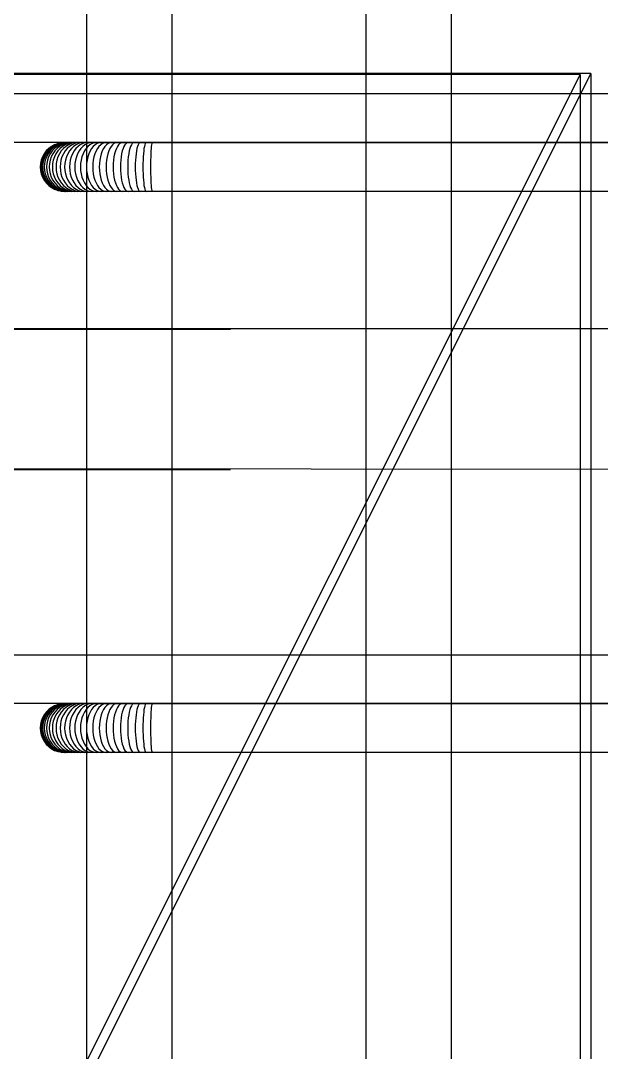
# Model space of a CAD drawing. Header units: inches. Extents: x 31 to 716, y 21 to 143.
# Drawn here: x 224.046 to 225.035, y 80.228 to 81.984 of the extents above; entities that cross this region are included whole.
import ezdxf

# ---------------------------------------------------------------- set-up
doc = ezdxf.new("R2010")
doc.units = ezdxf.units.IN
doc.header["$MEASUREMENT"] = 0
doc.linetypes.add('HIDDEN-Z', pattern=[3, 2, -1])
for name, color, linetype in [('INNO-RFT-Y', 2, 'Continuous'), ('S-BARS-ELEV-TOP', 9, 'HIDDEN-Z'), ('s-hidden', 8, 'HIDDEN-Z')]:
    doc.layers.add(name, color=color, linetype=linetype)

# ---------------------------------------------------------------- blocks, each defined once
blk = doc.blocks.new('rebar red')
at = {"color": 1}
for p, q in [((-50.99715, -96.53767), (-50.99776, -96.53849)), ((-50.99708, -96.53767), (-50.9977, -96.53849)), ((-50.99687, -96.53767), (-50.99748, -96.53849)), ((-50.99642, -96.53694), (-50.99715, -96.53767)), ((-50.99652, -96.53767), (-50.99712, -96.53849)), ((-50.99636, -96.53694), (-50.99708, -96.53767)), ((-50.99615, -96.53694), (-50.99687, -96.53767)), ((-50.99603, -96.53767), (-50.99662, -96.53849)), ((-50.99581, -96.53694), (-50.99652, -96.53767)), ((-50.99636, -96.53694), (-50.99642, -96.53694)), ((-50.9956, -96.53632), (-50.99636, -96.53694)), ((-50.99534, -96.53632), (-50.99615, -96.53694)), ((-50.99533, -96.53694), (-50.99603, -96.53767)), ((-50.9954, -96.53767), (-50.99599, -96.53849)), ((-50.995, -96.53632), (-50.99581, -96.53694)), ((-50.99554, -96.53632), (-50.9956, -96.53632)), ((-50.9947, -96.53583), (-50.99554, -96.53632)), ((-50.99472, -96.53694), (-50.9954, -96.53767)), ((-50.99444, -96.53583), (-50.99534, -96.53632)), ((-50.99453, -96.53632), (-50.99533, -96.53694)), ((-50.99465, -96.53767), (-50.99521, -96.53849)), ((-50.99412, -96.53583), (-50.995, -96.53632)), ((-50.99394, -96.53632), (-50.99472, -96.53694)), ((-50.99464, -96.53583), (-50.9947, -96.53583)), ((-50.99397, -96.53694), (-50.99465, -96.53767)), ((-50.99374, -96.53547), (-50.99464, -96.53583)), ((-50.99366, -96.53583), (-50.99453, -96.53632)), ((-50.99349, -96.53547), (-50.99444, -96.53583)), ((-50.99376, -96.53767), (-50.99431, -96.53849)), ((-50.99317, -96.53547), (-50.99412, -96.53583)), ((-50.99321, -96.53632), (-50.99397, -96.53694)), ((-50.99308, -96.53583), (-50.99394, -96.53632)), ((-50.9931, -96.53694), (-50.99376, -96.53767)), ((-50.99349, -96.53547), (-50.99374, -96.53547)), ((-50.99273, -96.53547), (-50.99366, -96.53583)), ((-50.99274, -96.53526), (-50.99349, -96.53547)), ((-50.99274, -96.53767), (-50.99327, -96.53849)), ((-50.99238, -96.53583), (-50.99321, -96.53632)), ((-50.99219, -96.53526), (-50.99317, -96.53547)), ((-50.99237, -96.53632), (-50.9931, -96.53694)), ((-50.99217, -96.53547), (-50.99308, -96.53583)), ((-50.99274, -96.53526), (-50.99219, -96.53526)), ((-50.99211, -96.53694), (-50.99274, -96.53767)), ((-50.99177, -96.53526), (-50.99273, -96.53547)), ((-50.99149, -96.53547), (-50.99238, -96.53583)), ((-50.99156, -96.53583), (-50.99237, -96.53632)), ((-50.99171, -96.53518), (-50.99219, -96.53526)), ((-50.99177, -96.53526), (-50.99219, -96.53526)), ((-50.99122, -96.53526), (-50.99217, -96.53547)), ((-50.9914, -96.53632), (-50.99211, -96.53694)), ((-50.9916, -96.53767), (-50.99211, -96.53849)), ((-50.99168, -96.53518), (-50.99177, -96.53526)), ((-50.99122, -96.53526), (-50.99177, -96.53526)), ((-50.99171, -96.53518), (-50.99165, -96.53518)), ((-50.99168, -96.53518), (-50.99171, -96.53518)), ((-50.99165, -96.53518), (-50.99168, -96.53518)), ((-50.99165, -96.53518), (-50.9916, -96.53519)), ((-50.9916, -96.53519), (-50.99148, -96.53518)), ((-50.991, -96.53694), (-50.9916, -96.53767)), ((-50.9907, -96.53547), (-50.99156, -96.53583)), ((-50.99069, -96.53526), (-50.99149, -96.53547)), ((-50.99148, -96.53518), (-50.99145, -96.5352)), ((-50.99145, -96.5352), (-50.99133, -96.53519)), ((-50.99062, -96.53583), (-50.9914, -96.53632)), ((-50.99133, -96.53519), (-50.99124, -96.53522)), ((-50.99124, -96.53522), (-50.99118, -96.53518)), ((-50.99121, -96.53521), (-50.99124, -96.53522)), ((-50.99122, -96.53526), (-50.99124, -96.53522)), ((-50.99121, -96.53521), (-50.99122, -96.53526)), ((-50.99118, -96.53518), (-50.99121, -96.53521)), ((-50.99118, -96.53518), (-50.99112, -96.53521)), ((-50.99112, -96.53521), (-50.99098, -96.5352)), ((-50.99096, -96.53524), (-50.99112, -96.53521)), ((-50.99031, -96.53632), (-50.991, -96.53694)), ((-50.99098, -96.5352), (-50.99094, -96.53523)), ((-50.99094, -96.53523), (-50.99096, -96.53524)), ((-50.99094, -96.53523), (-50.99085, -96.53523)), ((-50.99078, -96.53518), (-50.99085, -96.53523)), ((-50.99035, -96.53767), (-50.99083, -96.53849)), ((-50.99071, -96.53522), (-50.99078, -96.53518)), ((-50.99071, -96.53522), (-50.99025, -96.53518)), ((-50.99069, -96.53526), (-50.99071, -96.53522)), ((-50.9898, -96.53526), (-50.9907, -96.53547)), ((-50.99057, -96.53526), (-50.99069, -96.53526)), ((-50.98979, -96.53547), (-50.99062, -96.53583)), ((-50.99052, -96.53525), (-50.99057, -96.53526)), ((-50.99046, -96.53526), (-50.99052, -96.53525)), ((-50.99038, -96.53524), (-50.99046, -96.53526)), ((-50.99025, -96.53518), (-50.99038, -96.53524)), ((-50.99018, -96.53526), (-50.99038, -96.53524)), ((-50.98977, -96.53694), (-50.99035, -96.53767)), ((-50.98956, -96.53583), (-50.99031, -96.53632)), ((-50.99025, -96.53518), (-50.99019, -96.53523)), ((-50.99019, -96.53523), (-50.98993, -96.53521)), ((-50.98993, -96.53521), (-50.99018, -96.53526)), ((-50.9898, -96.53526), (-50.99018, -96.53526)), ((-50.98962, -96.53518), (-50.98993, -96.53521)), ((-50.9898, -96.53526), (-50.98993, -96.53521)), ((-50.98955, -96.53524), (-50.9898, -96.53526)), ((-50.98892, -96.53526), (-50.98979, -96.53547)), ((-50.98912, -96.53632), (-50.98977, -96.53694)), ((-50.98962, -96.53518), (-50.98924, -96.53521)), ((-50.98955, -96.53524), (-50.98962, -96.53518)), ((-50.98876, -96.53547), (-50.98956, -96.53583)), ((-50.98928, -96.53526), (-50.98955, -96.53524)), ((-50.98898, -96.53767), (-50.98944, -96.53849)), ((-50.98924, -96.53521), (-50.98928, -96.53526)), ((-50.98892, -96.53526), (-50.98928, -96.53526)), ((-50.98924, -96.53521), (-50.98888, -96.53518)), ((-50.9884, -96.53583), (-50.98912, -96.53632)), ((-50.98843, -96.53694), (-50.98898, -96.53767)), ((-50.9888, -96.53525), (-50.98892, -96.53526)), ((-50.98845, -96.53522), (-50.98888, -96.53518)), ((-50.98867, -96.53526), (-50.9888, -96.53525)), ((-50.98796, -96.53526), (-50.98876, -96.53547)), ((-50.98845, -96.53522), (-50.98867, -96.53526)), ((-50.98845, -96.53522), (-50.98803, -96.53518)), ((-50.98796, -96.53526), (-50.98845, -96.53522)), ((-50.98781, -96.53632), (-50.98843, -96.53694)), ((-50.98764, -96.53547), (-50.9884, -96.53583)), ((-50.98754, -96.53522), (-50.98803, -96.53518)), ((-50.98793, -96.53526), (-50.98796, -96.53526)), ((-50.9875, -96.53767), (-50.98794, -96.53849)), ((-50.98754, -96.53522), (-50.98793, -96.53526)), ((-50.98714, -96.53583), (-50.98781, -96.53632)), ((-50.98684, -96.53526), (-50.98764, -96.53547)), ((-50.98708, -96.53518), (-50.98754, -96.53522)), ((-50.98714, -96.53526), (-50.98754, -96.53522)), ((-50.98699, -96.53694), (-50.9875, -96.53767)), ((-50.98641, -96.53547), (-50.98714, -96.53583)), ((-50.98708, -96.53518), (-50.98603, -96.53518)), ((-50.98654, -96.53523), (-50.98708, -96.53518)), ((-50.98641, -96.53632), (-50.98699, -96.53694)), ((-50.98654, -96.53523), (-50.98684, -96.53526)), ((-50.98603, -96.53518), (-50.98654, -96.53523)), ((-50.98623, -96.53526), (-50.98654, -96.53523)), ((-50.98566, -96.53526), (-50.98641, -96.53547)), ((-50.98577, -96.53583), (-50.98641, -96.53632)), ((-50.98593, -96.53767), (-50.98634, -96.53849)), ((-50.98603, -96.53518), (-50.98489, -96.53518)), ((-50.98566, -96.53526), (-50.98603, -96.53518)), ((-50.98545, -96.53694), (-50.98593, -96.53767)), ((-50.98509, -96.53547), (-50.98577, -96.53583)), ((-50.98544, -96.53524), (-50.98566, -96.53526)), ((-50.98491, -96.53632), (-50.98545, -96.53694)), ((-50.98522, -96.53526), (-50.98544, -96.53524)), ((-50.98489, -96.53518), (-50.98522, -96.53526)), ((-50.98438, -96.53526), (-50.98509, -96.53547)), ((-50.98432, -96.53583), (-50.98491, -96.53632)), ((-50.98489, -96.53518), (-50.98366, -96.53518)), ((-50.98438, -96.53526), (-50.98489, -96.53518)), ((-50.98427, -96.53767), (-50.98464, -96.53849)), ((-50.98426, -96.53524), (-50.98438, -96.53526)), ((-50.98368, -96.53547), (-50.98432, -96.53583)), ((-50.98382, -96.53694), (-50.98427, -96.53767)), ((-50.98412, -96.53526), (-50.98426, -96.53524)), ((-50.98366, -96.53518), (-50.98412, -96.53526)), ((-50.98332, -96.53632), (-50.98382, -96.53694)), ((-50.98302, -96.53526), (-50.98368, -96.53547)), ((-50.98366, -96.53518), (-50.98235, -96.53518)), ((-50.98302, -96.53526), (-50.98366, -96.53518)), ((-50.98277, -96.53583), (-50.98332, -96.53632)), ((-50.98298, -96.53525), (-50.98302, -96.53526)), ((-50.98293, -96.53526), (-50.98298, -96.53525)), ((-50.98235, -96.53518), (-50.98293, -96.53526)), ((-50.98251, -96.53767), (-50.98286, -96.53849)), ((-50.98219, -96.53547), (-50.98277, -96.53583)), ((-50.98211, -96.53694), (-50.98251, -96.53767)), ((-50.98167, -96.53526), (-50.98235, -96.53518)), ((-50.98235, -96.53518), (-50.98095, -96.53518)), ((-50.98167, -96.53526), (-50.98219, -96.53547)), ((-50.98165, -96.53632), (-50.98211, -96.53694)), ((-50.98158, -96.53526), (-50.98167, -96.53526)), ((-50.98115, -96.53583), (-50.98165, -96.53632)), ((-50.98095, -96.53518), (-50.98158, -96.53526)), ((-50.98062, -96.53547), (-50.98115, -96.53583)), ((-50.98068, -96.53767), (-50.98099, -96.53849)), ((-50.98033, -96.53526), (-50.98095, -96.53518)), ((-50.98095, -96.53518), (-50.97949, -96.53518)), ((-50.98032, -96.53694), (-50.98068, -96.53767)), ((-50.98006, -96.53526), (-50.98062, -96.53547)), ((-50.97991, -96.53632), (-50.98032, -96.53694)), ((-50.97949, -96.53518), (-50.98006, -96.53526)), ((-50.97946, -96.53583), (-50.97991, -96.53632)), ((-50.97949, -96.53518), (-50.97796, -96.53518)), ((-50.97892, -96.53526), (-50.97949, -96.53518)), ((-50.97898, -96.53547), (-50.97946, -96.53583)), ((-50.97878, -96.53767), (-50.97905, -96.53849)), ((-50.97848, -96.53526), (-50.97898, -96.53547)), ((-50.97846, -96.53694), (-50.97878, -96.53767)), ((-50.97796, -96.53518), (-50.97848, -96.53526)), ((-50.9781, -96.53632), (-50.97846, -96.53694)), ((-50.9777, -96.53583), (-50.9781, -96.53632)), ((-50.97796, -96.53518), (-50.97638, -96.53518)), ((-50.97745, -96.53526), (-50.97796, -96.53518)), ((-50.97727, -96.53547), (-50.9777, -96.53583)), ((-50.97683, -96.53526), (-50.97727, -96.53547)), ((-50.97682, -96.53767), (-50.97705, -96.53849)), ((-50.97638, -96.53518), (-50.97683, -96.53526)), ((-50.97654, -96.53694), (-50.97682, -96.53767)), ((-50.97623, -96.53632), (-50.97654, -96.53694)), ((-50.97592, -96.53526), (-50.97638, -96.53518)), ((-50.97638, -96.53518), (-50.97474, -96.53518)), ((-50.97588, -96.53583), (-50.97623, -96.53632)), ((-50.97551, -96.53547), (-50.97588, -96.53583)), ((-50.97513, -96.53526), (-50.97551, -96.53547)), ((-50.97474, -96.53518), (-50.97513, -96.53526)), ((-50.9748, -96.53767), (-50.975, -96.53849)), ((-50.97457, -96.53694), (-50.9748, -96.53767)), ((-50.97474, -96.53518), (-50.97305, -96.53518)), ((-50.97435, -96.53526), (-50.97474, -96.53518)), ((-50.9743, -96.53632), (-50.97457, -96.53694)), ((-50.97401, -96.53583), (-50.9743, -96.53632)), ((-50.9737, -96.53547), (-50.97401, -96.53583)), ((-50.97338, -96.53526), (-50.9737, -96.53547)), ((-50.97305, -96.53518), (-50.97338, -96.53526)), ((-50.97272, -96.53526), (-50.97305, -96.53518)), ((-50.97305, -96.53518), (-50.97133, -96.53518)), ((-50.97274, -96.53767), (-50.9729, -96.53849)), ((-50.97255, -96.53694), (-50.97274, -96.53767)), ((-50.97234, -96.53632), (-50.97255, -96.53694)), ((-50.9721, -96.53583), (-50.97234, -96.53632)), ((-50.97186, -96.53547), (-50.9721, -96.53583)), ((-50.9716, -96.53526), (-50.97186, -96.53547)), ((-50.97133, -96.53518), (-50.9716, -96.53526)), ((-50.97107, -96.53526), (-50.97133, -96.53518)), ((-50.97133, -96.53518), (-50.96958, -96.53518)), ((-50.97064, -96.53767), (-50.97076, -96.53849)), ((-50.9705, -96.53694), (-50.97064, -96.53767)), ((-50.97034, -96.53632), (-50.9705, -96.53694)), ((-50.97016, -96.53583), (-50.97034, -96.53632)), ((-50.96997, -96.53547), (-50.97016, -96.53583)), ((-50.96978, -96.53526), (-50.96997, -96.53547)), ((-50.96958, -96.53518), (-50.96978, -96.53526)), ((-50.96938, -96.53526), (-50.96958, -96.53518)), ((-50.96958, -96.53518), (-50.9678, -96.53518)), ((-50.96851, -96.53767), (-50.96859, -96.53849)), ((-50.96842, -96.53694), (-50.96851, -96.53767)), ((-50.96831, -96.53632), (-50.96842, -96.53694)), ((-50.96819, -96.53583), (-50.96831, -96.53632)), ((-50.96807, -96.53547), (-50.96819, -96.53583)), ((-50.96794, -96.53526), (-50.96807, -96.53547)), ((-50.9678, -96.53518), (-50.96794, -96.53526)), ((-50.96767, -96.53526), (-50.9678, -96.53518)), ((-50.9678, -96.53518), (-50.96601, -96.53518)), ((-50.96637, -96.53767), (-50.96641, -96.53849)), ((-50.96632, -96.53694), (-50.96637, -96.53767)), ((-50.96627, -96.53632), (-50.96632, -96.53694)), ((-50.96621, -96.53583), (-50.96627, -96.53632)), ((-50.96614, -96.53547), (-50.96621, -96.53583)), ((-50.96608, -96.53526), (-50.96614, -96.53547)), ((-50.96601, -96.53518), (-50.96608, -96.53526)), ((-50.96594, -96.53526), (-50.96601, -96.53518)), ((-50.96601, -96.53518), (-50.74187, -96.53518)), ((-50.99861, -96.54035), (-50.99883, -96.54135)), ((-50.99855, -96.54035), (-50.99876, -96.54135)), ((-50.99826, -96.53939), (-50.99861, -96.54035)), ((-50.99819, -96.53939), (-50.99855, -96.54035)), ((-50.99832, -96.54035), (-50.99854, -96.54135)), ((-50.99797, -96.53939), (-50.99832, -96.54035)), ((-50.99776, -96.53849), (-50.99826, -96.53939)), ((-50.9977, -96.53849), (-50.99819, -96.53939)), ((-50.99796, -96.54035), (-50.99817, -96.54135)), ((-50.99748, -96.53849), (-50.99797, -96.53939)), ((-50.99761, -96.53939), (-50.99796, -96.54035)), ((-50.99745, -96.54035), (-50.99766, -96.54135)), ((-50.99712, -96.53849), (-50.99761, -96.53939)), ((-50.9971, -96.53939), (-50.99745, -96.54035)), ((-50.99662, -96.53849), (-50.9971, -96.53939)), ((-50.99679, -96.54035), (-50.997, -96.54135)), ((-50.99645, -96.53939), (-50.99679, -96.54035)), ((-50.99599, -96.53849), (-50.99645, -96.53939)), ((-50.996, -96.54035), (-50.9962, -96.54135)), ((-50.99567, -96.53939), (-50.996, -96.54035)), ((-50.99521, -96.53849), (-50.99567, -96.53939)), ((-50.99507, -96.54035), (-50.99527, -96.54135)), ((-50.99475, -96.53939), (-50.99507, -96.54035)), ((-50.99431, -96.53849), (-50.99475, -96.53939)), ((-50.99401, -96.54035), (-50.9942, -96.54135)), ((-50.9937, -96.53939), (-50.99401, -96.54035)), ((-50.99327, -96.53849), (-50.9937, -96.53939)), ((-50.99282, -96.54035), (-50.993, -96.54135)), ((-50.99252, -96.53939), (-50.99282, -96.54035)), ((-50.99211, -96.53849), (-50.99252, -96.53939)), ((-50.99151, -96.54035), (-50.99168, -96.54135)), ((-50.99122, -96.53939), (-50.99151, -96.54035)), ((-50.99083, -96.53849), (-50.99122, -96.53939)), ((-50.99008, -96.54035), (-50.99024, -96.54135)), ((-50.98981, -96.53939), (-50.99008, -96.54035)), ((-50.98944, -96.53849), (-50.98981, -96.53939)), ((-50.98854, -96.54035), (-50.9887, -96.54135)), ((-50.98829, -96.53939), (-50.98854, -96.54035)), ((-50.98794, -96.53849), (-50.98829, -96.53939)), ((-50.9869, -96.54035), (-50.98704, -96.54135)), ((-50.98666, -96.53939), (-50.9869, -96.54035)), ((-50.98634, -96.53849), (-50.98666, -96.53939)), ((-50.98516, -96.54035), (-50.98529, -96.54135)), ((-50.98494, -96.53939), (-50.98516, -96.54035)), ((-50.98464, -96.53849), (-50.98494, -96.53939)), ((-50.98333, -96.54035), (-50.98345, -96.54135)), ((-50.98313, -96.53939), (-50.98333, -96.54035)), ((-50.98286, -96.53849), (-50.98313, -96.53939)), ((-50.98142, -96.54035), (-50.98153, -96.54135)), ((-50.98124, -96.53939), (-50.98142, -96.54035)), ((-50.98099, -96.53849), (-50.98124, -96.53939)), ((-50.97943, -96.54035), (-50.97953, -96.54135)), ((-50.97927, -96.53939), (-50.97943, -96.54035)), ((-50.97905, -96.53849), (-50.97927, -96.53939)), ((-50.97738, -96.54035), (-50.97746, -96.54135)), ((-50.97724, -96.53939), (-50.97738, -96.54035)), ((-50.97705, -96.53849), (-50.97724, -96.53939)), ((-50.97527, -96.54035), (-50.97534, -96.54135)), ((-50.97516, -96.53939), (-50.97527, -96.54035)), ((-50.975, -96.53849), (-50.97516, -96.53939)), ((-50.97312, -96.54035), (-50.97317, -96.54135)), ((-50.97303, -96.53939), (-50.97312, -96.54035)), ((-50.9729, -96.53849), (-50.97303, -96.53939)), ((-50.97093, -96.54035), (-50.97097, -96.54135)), ((-50.97086, -96.53939), (-50.97093, -96.54035)), ((-50.97076, -96.53849), (-50.97086, -96.53939)), ((-50.9687, -96.54035), (-50.96873, -96.54135)), ((-50.96866, -96.53939), (-50.9687, -96.54035)), ((-50.96859, -96.53849), (-50.96866, -96.53939)), ((-50.96646, -96.54035), (-50.96648, -96.54135)), ((-50.96644, -96.53939), (-50.96646, -96.54035)), ((-50.96641, -96.53849), (-50.96644, -96.53939)), ((-50.99883, -96.54135), (-50.99891, -96.54238)), ((-50.99891, -96.54238), (-50.99883, -96.5434)), ((-50.99876, -96.54135), (-50.99884, -96.54238)), ((-50.99884, -96.54238), (-50.99876, -96.5434)), ((-50.99883, -96.5434), (-50.99861, -96.5444)), ((-50.99876, -96.5434), (-50.99855, -96.5444)), ((-50.99854, -96.54135), (-50.99861, -96.54238)), ((-50.99861, -96.54238), (-50.99854, -96.5434)), ((-50.99854, -96.5434), (-50.99832, -96.5444)), ((-50.99817, -96.54135), (-50.99824, -96.54238)), ((-50.99824, -96.54238), (-50.99817, -96.5434)), ((-50.99817, -96.5434), (-50.99796, -96.5444)), ((-50.99766, -96.54135), (-50.99773, -96.54238)), ((-50.99773, -96.54238), (-50.99766, -96.5434)), ((-50.99766, -96.5434), (-50.99745, -96.5444)), ((-50.997, -96.54135), (-50.99707, -96.54238)), ((-50.99707, -96.54238), (-50.997, -96.5434)), ((-50.997, -96.5434), (-50.99679, -96.5444)), ((-50.9962, -96.54135), (-50.99627, -96.54238)), ((-50.99627, -96.54238), (-50.9962, -96.5434)), ((-50.9962, -96.5434), (-50.996, -96.5444)), ((-50.99527, -96.54135), (-50.99533, -96.54238)), ((-50.99533, -96.54238), (-50.99527, -96.5434)), ((-50.99527, -96.5434), (-50.99507, -96.5444)), ((-50.9942, -96.54135), (-50.99426, -96.54238)), ((-50.99426, -96.54238), (-50.9942, -96.5434)), ((-50.9942, -96.5434), (-50.99401, -96.5444)), ((-50.993, -96.54135), (-50.99306, -96.54238)), ((-50.99306, -96.54238), (-50.993, -96.5434)), ((-50.993, -96.5434), (-50.99282, -96.5444)), ((-50.99168, -96.54135), (-50.99174, -96.54238)), ((-50.99174, -96.54238), (-50.99168, -96.5434)), ((-50.99168, -96.5434), (-50.99151, -96.5444)), ((-50.99024, -96.54135), (-50.9903, -96.54238)), ((-50.9903, -96.54238), (-50.99024, -96.5434)), ((-50.99024, -96.5434), (-50.99008, -96.5444)), ((-50.9887, -96.54135), (-50.98875, -96.54238)), ((-50.98875, -96.54238), (-50.9887, -96.5434)), ((-50.9887, -96.5434), (-50.98854, -96.5444)), ((-50.98704, -96.54135), (-50.98709, -96.54238)), ((-50.98709, -96.54238), (-50.98704, -96.5434)), ((-50.98704, -96.5434), (-50.9869, -96.5444)), ((-50.98529, -96.54135), (-50.98534, -96.54238)), ((-50.98534, -96.54238), (-50.98529, -96.5434)), ((-50.98529, -96.5434), (-50.98516, -96.5444)), ((-50.98345, -96.54135), (-50.98349, -96.54238)), ((-50.98349, -96.54238), (-50.98345, -96.5434)), ((-50.98345, -96.5434), (-50.98333, -96.5444)), ((-50.98153, -96.54135), (-50.98156, -96.54238)), ((-50.98156, -96.54238), (-50.98153, -96.5434)), ((-50.98153, -96.5434), (-50.98142, -96.5444)), ((-50.97953, -96.54135), (-50.97956, -96.54238)), ((-50.97956, -96.54238), (-50.97953, -96.5434)), ((-50.97953, -96.5434), (-50.97943, -96.5444)), ((-50.97746, -96.54135), (-50.97749, -96.54238)), ((-50.97749, -96.54238), (-50.97746, -96.5434)), ((-50.97746, -96.5434), (-50.97738, -96.5444)), ((-50.97534, -96.54135), (-50.97537, -96.54238)), ((-50.97537, -96.54238), (-50.97534, -96.5434)), ((-50.97534, -96.5434), (-50.97527, -96.5444)), ((-50.97317, -96.54135), (-50.97319, -96.54238)), ((-50.97319, -96.54238), (-50.97317, -96.5434)), ((-50.97317, -96.5434), (-50.97312, -96.5444)), ((-50.97097, -96.54135), (-50.97098, -96.54238)), ((-50.97098, -96.54238), (-50.97097, -96.5434)), ((-50.97097, -96.5434), (-50.97093, -96.5444)), ((-50.96873, -96.54135), (-50.96874, -96.54238)), ((-50.96874, -96.54238), (-50.96873, -96.5434)), ((-50.96873, -96.5434), (-50.9687, -96.5444)), ((-50.96648, -96.54135), (-50.96648, -96.54238)), ((-50.96648, -96.54238), (-50.96648, -96.5434)), ((-50.96648, -96.5434), (-50.96646, -96.5444)), ((-50.99861, -96.5444), (-50.99826, -96.54536)), ((-50.99855, -96.5444), (-50.99819, -96.54536)), ((-50.99832, -96.5444), (-50.99797, -96.54536)), ((-50.99826, -96.54536), (-50.99776, -96.54626)), ((-50.99819, -96.54536), (-50.9977, -96.54626)), ((-50.99797, -96.54536), (-50.99748, -96.54626)), ((-50.99796, -96.5444), (-50.99761, -96.54536)), ((-50.99776, -96.54626), (-50.99715, -96.54709)), ((-50.9977, -96.54626), (-50.99708, -96.54709)), ((-50.99761, -96.54536), (-50.99712, -96.54626)), ((-50.99748, -96.54626), (-50.99687, -96.54709)), ((-50.99745, -96.5444), (-50.9971, -96.54536)), ((-50.99715, -96.54709), (-50.99642, -96.54781)), ((-50.99712, -96.54626), (-50.99652, -96.54709)), ((-50.9971, -96.54536), (-50.99662, -96.54626)), ((-50.99708, -96.54709), (-50.99636, -96.54781)), ((-50.99687, -96.54709), (-50.99615, -96.54781)), ((-50.99679, -96.5444), (-50.99645, -96.54536)), ((-50.99662, -96.54626), (-50.99603, -96.54709)), ((-50.99652, -96.54709), (-50.99581, -96.54781)), ((-50.99645, -96.54536), (-50.99599, -96.54626)), ((-50.99603, -96.54709), (-50.99533, -96.54781)), ((-50.996, -96.5444), (-50.99567, -96.54536)), ((-50.99599, -96.54626), (-50.9954, -96.54709)), ((-50.99567, -96.54536), (-50.99521, -96.54626)), ((-50.9954, -96.54709), (-50.99472, -96.54781)), ((-50.99521, -96.54626), (-50.99465, -96.54709)), ((-50.99507, -96.5444), (-50.99475, -96.54536)), ((-50.99475, -96.54536), (-50.99431, -96.54626)), ((-50.99465, -96.54709), (-50.99397, -96.54781)), ((-50.99431, -96.54626), (-50.99376, -96.54709)), ((-50.99401, -96.5444), (-50.9937, -96.54536)), ((-50.99376, -96.54709), (-50.9931, -96.54781)), ((-50.9937, -96.54536), (-50.99327, -96.54626)), ((-50.99327, -96.54626), (-50.99274, -96.54709)), ((-50.99282, -96.5444), (-50.99252, -96.54536)), ((-50.99274, -96.54709), (-50.99211, -96.54781)), ((-50.99252, -96.54536), (-50.99211, -96.54626)), ((-50.99211, -96.54626), (-50.9916, -96.54709)), ((-50.9916, -96.54709), (-50.991, -96.54781)), ((-50.99151, -96.5444), (-50.99122, -96.54536)), ((-50.99122, -96.54536), (-50.99083, -96.54626)), ((-50.99083, -96.54626), (-50.99035, -96.54709)), ((-50.99035, -96.54709), (-50.98977, -96.54781)), ((-50.99008, -96.5444), (-50.98981, -96.54536)), ((-50.98981, -96.54536), (-50.98944, -96.54626)), ((-50.98944, -96.54626), (-50.98898, -96.54709)), ((-50.98898, -96.54709), (-50.98843, -96.54781)), ((-50.98854, -96.5444), (-50.98829, -96.54536)), ((-50.98829, -96.54536), (-50.98794, -96.54626)), ((-50.98794, -96.54626), (-50.9875, -96.54709)), ((-50.9875, -96.54709), (-50.98699, -96.54781)), ((-50.9869, -96.5444), (-50.98666, -96.54536)), ((-50.98666, -96.54536), (-50.98634, -96.54626)), ((-50.98634, -96.54626), (-50.98593, -96.54709)), ((-50.98593, -96.54709), (-50.98545, -96.54781)), ((-50.98516, -96.5444), (-50.98494, -96.54536)), ((-50.98494, -96.54536), (-50.98464, -96.54626)), ((-50.98464, -96.54626), (-50.98427, -96.54709)), ((-50.98427, -96.54709), (-50.98382, -96.54781)), ((-50.98333, -96.5444), (-50.98313, -96.54536)), ((-50.98313, -96.54536), (-50.98286, -96.54626)), ((-50.98286, -96.54626), (-50.98251, -96.54709)), ((-50.98251, -96.54709), (-50.98211, -96.54781)), ((-50.98142, -96.5444), (-50.98124, -96.54536)), ((-50.98124, -96.54536), (-50.98099, -96.54626)), ((-50.98099, -96.54626), (-50.98068, -96.54709)), ((-50.98068, -96.54709), (-50.98032, -96.54781)), ((-50.97943, -96.5444), (-50.97927, -96.54536)), ((-50.97927, -96.54536), (-50.97905, -96.54626)), ((-50.97905, -96.54626), (-50.97878, -96.54709)), ((-50.97878, -96.54709), (-50.97846, -96.54781)), ((-50.97738, -96.5444), (-50.97724, -96.54536)), ((-50.97724, -96.54536), (-50.97705, -96.54626)), ((-50.97705, -96.54626), (-50.97682, -96.54709)), ((-50.97682, -96.54709), (-50.97654, -96.54781)), ((-50.97527, -96.5444), (-50.97516, -96.54536)), ((-50.97516, -96.54536), (-50.975, -96.54626)), ((-50.975, -96.54626), (-50.9748, -96.54709)), ((-50.9748, -96.54709), (-50.97457, -96.54781)), ((-50.97312, -96.5444), (-50.97303, -96.54536)), ((-50.97303, -96.54536), (-50.9729, -96.54626)), ((-50.9729, -96.54626), (-50.97274, -96.54709)), ((-50.97274, -96.54709), (-50.97255, -96.54781)), ((-50.97093, -96.5444), (-50.97086, -96.54536)), ((-50.97086, -96.54536), (-50.97076, -96.54626)), ((-50.97076, -96.54626), (-50.97064, -96.54709)), ((-50.97064, -96.54709), (-50.9705, -96.54781)), ((-50.9687, -96.5444), (-50.96866, -96.54536)), ((-50.96866, -96.54536), (-50.96859, -96.54626)), ((-50.96859, -96.54626), (-50.96851, -96.54709)), ((-50.96851, -96.54709), (-50.96842, -96.54781)), ((-50.96646, -96.5444), (-50.96644, -96.54536)), ((-50.96644, -96.54536), (-50.96641, -96.54626)), ((-50.96641, -96.54626), (-50.96637, -96.54709)), ((-50.96637, -96.54709), (-50.96632, -96.54781)), ((-50.99642, -96.54781), (-50.99636, -96.54781)), ((-50.99636, -96.54781), (-50.9956, -96.54843)), ((-50.99615, -96.54781), (-50.99534, -96.54843)), ((-50.99581, -96.54781), (-50.995, -96.54843)), ((-50.9956, -96.54843), (-50.99554, -96.54843)), ((-50.99554, -96.54843), (-50.9947, -96.54892)), ((-50.99534, -96.54843), (-50.99444, -96.54892)), ((-50.99533, -96.54781), (-50.99453, -96.54843)), ((-50.995, -96.54843), (-50.99412, -96.54892)), ((-50.99472, -96.54781), (-50.99394, -96.54843)), ((-50.9947, -96.54892), (-50.99464, -96.54892)), ((-50.99464, -96.54892), (-50.99374, -96.54928)), ((-50.99453, -96.54843), (-50.99366, -96.54892)), ((-50.99444, -96.54892), (-50.99349, -96.54928)), ((-50.99412, -96.54892), (-50.99317, -96.54928)), ((-50.99397, -96.54781), (-50.99321, -96.54843)), ((-50.99394, -96.54843), (-50.99308, -96.54892)), ((-50.99374, -96.54928), (-50.99349, -96.54928)), ((-50.99366, -96.54892), (-50.99273, -96.54928)), ((-50.99349, -96.54928), (-50.99274, -96.5495)), ((-50.99321, -96.54843), (-50.99238, -96.54892)), ((-50.99317, -96.54928), (-50.99219, -96.5495)), ((-50.9931, -96.54781), (-50.99237, -96.54843)), ((-50.99308, -96.54892), (-50.99217, -96.54928)), ((-50.99274, -96.5495), (-50.99219, -96.5495)), ((-50.99273, -96.54928), (-50.99177, -96.5495)), ((-50.99238, -96.54892), (-50.99149, -96.54928)), ((-50.99237, -96.54843), (-50.99156, -96.54892)), ((-50.99219, -96.5495), (-50.99177, -96.5495)), ((-50.99219, -96.5495), (-50.99171, -96.54957)), ((-50.99217, -96.54928), (-50.99122, -96.5495)), ((-50.99211, -96.54781), (-50.9914, -96.54843)), ((-50.99177, -96.5495), (-50.99122, -96.5495)), ((-50.99177, -96.5495), (-50.99168, -96.54957)), ((-50.99165, -96.54957), (-50.99171, -96.54957)), ((-50.99171, -96.54957), (-50.99168, -96.54957)), ((-50.99168, -96.54957), (-50.99165, -96.54957)), ((-50.99165, -96.54957), (-50.9916, -96.54956)), ((-50.9916, -96.54956), (-50.99148, -96.54957)), ((-50.99156, -96.54892), (-50.9907, -96.54928)), ((-50.99149, -96.54928), (-50.99057, -96.5495)), ((-50.99078, -96.54957), (-50.99148, -96.54957)), ((-50.9914, -96.54843), (-50.99062, -96.54892)), ((-50.99122, -96.5495), (-50.99078, -96.54957)), ((-50.991, -96.54781), (-50.99031, -96.54843)), ((-50.98962, -96.54957), (-50.99078, -96.54957)), ((-50.9907, -96.54928), (-50.9898, -96.5495)), ((-50.99062, -96.54892), (-50.98979, -96.54928)), ((-50.99057, -96.5495), (-50.98962, -96.54957)), ((-50.99031, -96.54843), (-50.98956, -96.54892)), ((-50.9898, -96.5495), (-50.98888, -96.54957)), ((-50.98979, -96.54928), (-50.98892, -96.5495)), ((-50.98977, -96.54781), (-50.98912, -96.54843)), ((-50.98888, -96.54957), (-50.98962, -96.54957)), ((-50.98956, -96.54892), (-50.98876, -96.54928)), ((-50.98912, -96.54843), (-50.9884, -96.54892)), ((-50.98892, -96.5495), (-50.98803, -96.54957)), ((-50.98803, -96.54957), (-50.98888, -96.54957)), ((-50.98876, -96.54928), (-50.98793, -96.5495)), ((-50.98843, -96.54781), (-50.98781, -96.54843)), ((-50.9884, -96.54892), (-50.98764, -96.54928)), ((-50.98708, -96.54957), (-50.98803, -96.54957)), ((-50.98793, -96.5495), (-50.98708, -96.54957)), ((-50.98781, -96.54843), (-50.98714, -96.54892)), ((-50.98764, -96.54928), (-50.98684, -96.5495)), ((-50.98714, -96.54892), (-50.98641, -96.54928)), ((-50.98603, -96.54957), (-50.98708, -96.54957)), ((-50.98699, -96.54781), (-50.98641, -96.54843)), ((-50.98684, -96.5495), (-50.98603, -96.54957)), ((-50.98641, -96.54843), (-50.98577, -96.54892)), ((-50.98641, -96.54928), (-50.98566, -96.5495)), ((-50.98489, -96.54957), (-50.98603, -96.54957)), ((-50.98577, -96.54892), (-50.98509, -96.54928)), ((-50.98566, -96.5495), (-50.98489, -96.54957)), ((-50.98545, -96.54781), (-50.98491, -96.54843)), ((-50.98509, -96.54928), (-50.98438, -96.5495)), ((-50.98491, -96.54843), (-50.98432, -96.54892)), ((-50.98366, -96.54957), (-50.98489, -96.54957)), ((-50.98438, -96.5495), (-50.98366, -96.54957)), ((-50.98432, -96.54892), (-50.98368, -96.54928)), ((-50.98382, -96.54781), (-50.98332, -96.54843)), ((-50.98368, -96.54928), (-50.98302, -96.5495)), ((-50.98235, -96.54957), (-50.98366, -96.54957)), ((-50.98332, -96.54843), (-50.98277, -96.54892)), ((-50.98302, -96.5495), (-50.98235, -96.54957)), ((-50.98277, -96.54892), (-50.98219, -96.54928)), ((-50.98095, -96.54957), (-50.98235, -96.54957)), ((-50.98219, -96.54928), (-50.98158, -96.5495)), ((-50.98211, -96.54781), (-50.98165, -96.54843)), ((-50.98165, -96.54843), (-50.98115, -96.54892)), ((-50.98158, -96.5495), (-50.98095, -96.54957)), ((-50.98115, -96.54892), (-50.98062, -96.54928)), ((-50.97949, -96.54957), (-50.98095, -96.54957)), ((-50.98062, -96.54928), (-50.98006, -96.5495)), ((-50.98032, -96.54781), (-50.97991, -96.54843)), ((-50.98006, -96.5495), (-50.97949, -96.54957)), ((-50.97991, -96.54843), (-50.97946, -96.54892)), ((-50.97796, -96.54957), (-50.97949, -96.54957)), ((-50.97946, -96.54892), (-50.97898, -96.54928)), ((-50.97898, -96.54928), (-50.97848, -96.5495)), ((-50.97848, -96.5495), (-50.97796, -96.54957)), ((-50.97846, -96.54781), (-50.9781, -96.54843)), ((-50.9781, -96.54843), (-50.9777, -96.54892)), ((-50.97638, -96.54957), (-50.97796, -96.54957)), ((-50.9777, -96.54892), (-50.97727, -96.54928)), ((-50.97727, -96.54928), (-50.97683, -96.5495)), ((-50.97683, -96.5495), (-50.97638, -96.54957)), ((-50.97654, -96.54781), (-50.97623, -96.54843)), ((-50.97474, -96.54957), (-50.97638, -96.54957)), ((-50.97623, -96.54843), (-50.97588, -96.54892)), ((-50.97588, -96.54892), (-50.97551, -96.54928)), ((-50.97551, -96.54928), (-50.97513, -96.5495)), ((-50.97513, -96.5495), (-50.97474, -96.54957)), ((-50.97305, -96.54957), (-50.97474, -96.54957)), ((-50.97457, -96.54781), (-50.9743, -96.54843)), ((-50.9743, -96.54843), (-50.97401, -96.54892)), ((-50.97401, -96.54892), (-50.9737, -96.54928)), ((-50.9737, -96.54928), (-50.97338, -96.5495)), ((-50.97338, -96.5495), (-50.97305, -96.54957)), ((-50.97133, -96.54957), (-50.97305, -96.54957)), ((-50.97255, -96.54781), (-50.97234, -96.54843)), ((-50.97234, -96.54843), (-50.9721, -96.54892)), ((-50.9721, -96.54892), (-50.97186, -96.54928)), ((-50.97186, -96.54928), (-50.9716, -96.5495)), ((-50.9716, -96.5495), (-50.97133, -96.54957)), ((-50.96958, -96.54957), (-50.97133, -96.54957)), ((-50.9705, -96.54781), (-50.97034, -96.54843)), ((-50.97034, -96.54843), (-50.97016, -96.54892)), ((-50.97016, -96.54892), (-50.96997, -96.54928)), ((-50.96997, -96.54928), (-50.96978, -96.5495)), ((-50.96978, -96.5495), (-50.96958, -96.54957)), ((-50.9678, -96.54957), (-50.96958, -96.54957)), ((-50.96842, -96.54781), (-50.96831, -96.54843)), ((-50.96831, -96.54843), (-50.96819, -96.54892)), ((-50.96819, -96.54892), (-50.96807, -96.54928)), ((-50.96807, -96.54928), (-50.96794, -96.5495)), ((-50.96794, -96.5495), (-50.9678, -96.54957)), ((-50.96601, -96.54957), (-50.9678, -96.54957)), ((-50.96632, -96.54781), (-50.96627, -96.54843)), ((-50.96627, -96.54843), (-50.96621, -96.54892)), ((-50.96621, -96.54892), (-50.96614, -96.54928)), ((-50.96614, -96.54928), (-50.96608, -96.5495)), ((-50.96608, -96.5495), (-50.96601, -96.54957)), ((-50.73478, -96.54957), (-50.96601, -96.54957))]:
    blk.add_line(p, q, dxfattribs=at)
blk = doc.blocks.new('*U274')
at = {"xscale": 5.790493255340768, "yscale": 5.790493255340768, "zscale": 5.790493255340768}
blk.add_blockref('rebar red', (294.4483, 559.028), dxfattribs=at)
blk = doc.blocks.new('*U277')
at = {"color": 0, "linetype": 'ByBlock', "lineweight": -2, "transparency": 16777216}
for p in [(0, -3.8217), (0, -4.7772)]:
    blk.add_blockref('*U274', p, dxfattribs=at)
blk = doc.blocks.new('rebar red 2')
at = {"color": 1}
for p, q in [((-52.21323, -96.54951), (-51.49464, -96.54951)), ((-51.49464, -96.56389), (-52.21323, -96.56389))]:
    blk.add_line(p, q, dxfattribs=at)
blk = doc.blocks.new('*U275')
at = {"xscale": 5.790493255340768, "yscale": 5.790493255340768, "zscale": 5.790493255340768}
blk.add_blockref('rebar red 2', (300.2599, 559.1109), dxfattribs=at)
blk = doc.blocks.new('*U276')
at = {"color": 0, "linetype": 'ByBlock', "lineweight": -2, "transparency": 16777216}
for p in [(0, -3.8217), (0, -4.7772)]:
    blk.add_blockref('*U275', p, dxfattribs=at)

msp = doc.modelspace()

# ---------------------------------------------------------------- linework, layer by layer
at = {"layer": 'INNO-RFT-Y', "color": 5}
for p, q in [((224.7791, 85.9311), (224.7793, 59.6263)), ((224.1593, 59.6328), (224.1593, 85.7977)), ((224.3038, 85.7977), (224.304, 59.6328)), ((224.6346, 59.6328), (224.6346, 85.7327))]:
    msp.add_line(p, q, dxfattribs=at)
at = {"layer": 'S-BARS-ELEV-TOP', "ltscale": 0.5}
for p, q in [((224.4037, 81.4582), (223.66, 81.4582)), ((223.66, 81.2202), (224.4037, 81.2202))]:
    msp.add_line(p, q, dxfattribs=at)
at = {"layer": 'S-BARS-ELEV-TOP', "linetype": 'Continuous', "ltscale": 0.5}
for p, q in [((227.8077, 81.4598), (223.6784, 81.4598)), ((223.6784, 81.2218), (227.8077, 81.2187))]:
    msp.add_line(p, q, dxfattribs=at)
at = {"layer": 's-hidden'}
for p, q in [((224.9987, 81.8927), (222.6187, 77.1327)), ((224.9987, 81.8927), (222.6187, 81.8927)), ((225.0171, 81.8943), (222.6372, 77.1344)), ((225.0171, 81.8943), (222.6372, 81.8943)), ((224.9987, 81.8927), (224.9987, 77.1327)), ((225.0171, 81.8943), (225.0171, 77.1344))]:
    msp.add_line(p, q, dxfattribs=at)

# ---------------------------------------------------------------- block references
for name, p in [('*U276', (224.9142, 85.6402)), ('*U277', (224.9404, 85.5569))]:
    msp.add_blockref(name, p)

doc.saveas('drawing.dxf')
